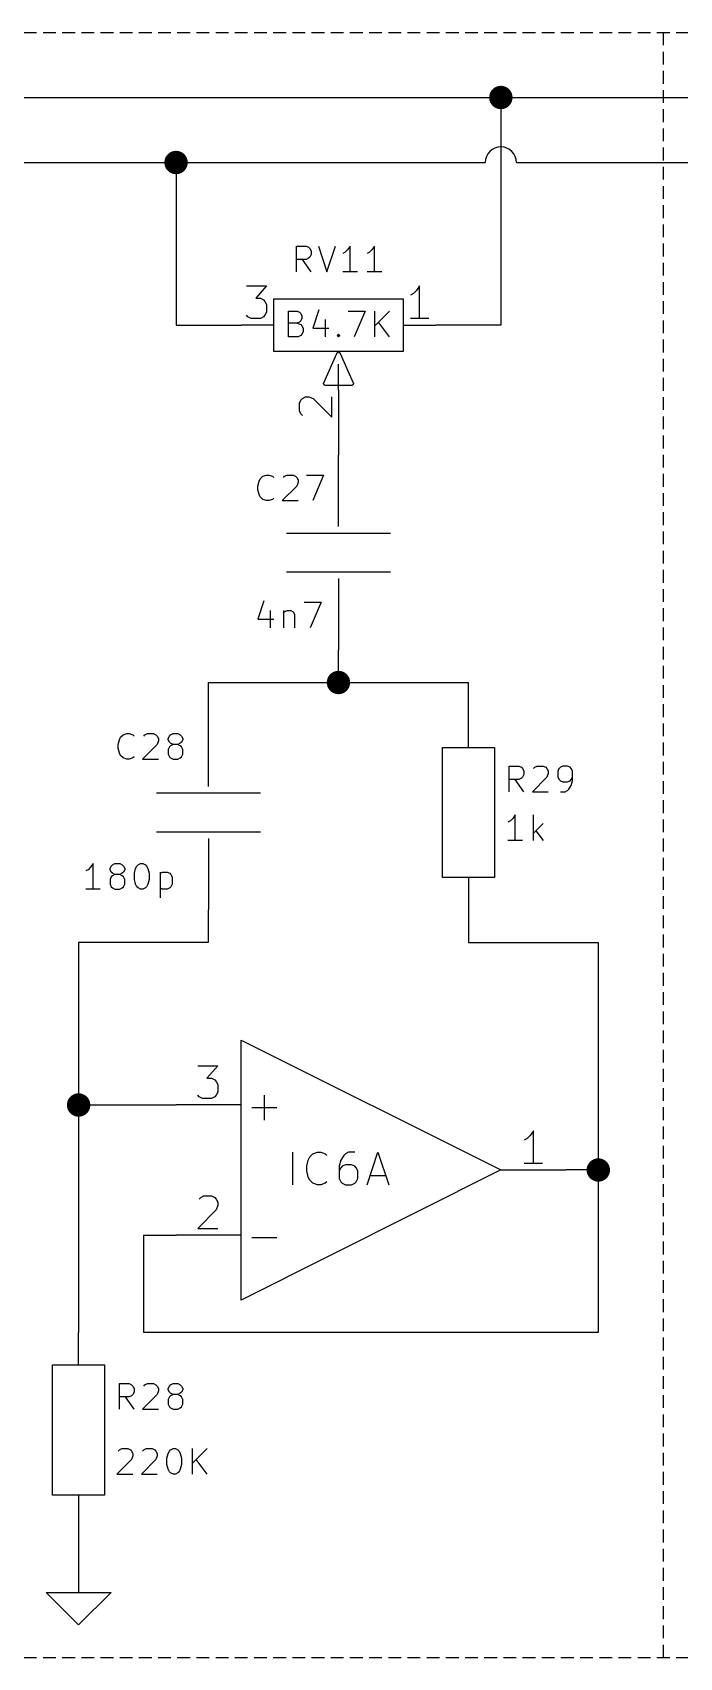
# Model space of a CAD drawing. Header units: millimetres. Extents: x 10 to 287, y -200 to -10.
# Drawn here: x 216.6 to 241.9, y -158.8 to -95.2 of the extents above; entities that cross this region are included whole.
import ezdxf

# ---------------------------------------------------------------- set-up
doc = ezdxf.new("R2010")
doc.units = ezdxf.units.MM
doc.linetypes.add('DASHED', pattern=[0.75, 0.5, -0.25])
for name, color, linetype in [('BLUETWENTY', 160, 'CONTINUOUS'), ('GREENSIXTYFIVE', 129, 'CONTINUOUS'), ('LIGHTBLUE', 172, 'CONTINUOUS'), ('LIGHTGREEN', 92, 'CONTINUOUS'), ('LIGHTORANGE', 30, 'CONTINUOUS'), ('LIGHTRED', 12, 'CONTINUOUS'), ('PUREORANGE', 40, 'CONTINUOUS'), ('RED', 14, 'CONTINUOUS'), ('WHITE', 250, 'CONTINUOUS')]:
    doc.layers.add(name, color=color, linetype=linetype)

msp = doc.modelspace()

# ---------------------------------------------------------------- linework, layer by layer
at = {"layer": 'BLUETWENTY', "linetype": 'CONTINUOUS'}
for p, q in [((226.6475, -107.1361), (226.6475, -106.1361)), ((226.6475, -106.1361), (226.9809, -106.1361)), ((226.9809, -106.6123), (226.6475, -106.6123)), ((226.9809, -106.1361), (227.0761, -106.1837)), ((227.0761, -106.5646), (226.9809, -106.6123)), ((226.9809, -106.6123), (227.1237, -106.6599)), ((227.0761, -106.1837), (227.1237, -106.2313)), ((227.1237, -106.517), (227.0761, -106.5646)), ((227.1237, -106.2313), (227.1714, -106.3265)), ((227.1714, -106.4218), (227.1237, -106.517)), ((227.1237, -106.6599), (227.1714, -106.7075)), ((227.1714, -106.3265), (227.1714, -106.4218)), ((227.838, -106.0885), (227.5999, -106.8027)), ((228.0761, -106.4694), (228.0761, -107.1361)), ((228.9809, -106.1361), (229.6476, -106.1361)), ((229.6476, -106.1361), (229.219, -107.1361)), ((230.0285, -107.1361), (230.0285, -106.1361)), ((230.6, -106.1361), (230.0285, -106.7075)), ((230.6, -107.1361), (230.1714, -106.5646)), ((227.0285, -107.1361), (226.6475, -107.1361)), ((227.1237, -107.0885), (227.0285, -107.1361)), ((227.1714, -107.0408), (227.1237, -107.0885)), ((227.1714, -106.7075), (227.219, -106.8027)), ((227.219, -106.9456), (227.1714, -107.0408)), ((227.219, -106.8027), (227.219, -106.9456)), ((227.5999, -106.8027), (228.219, -106.8027)), ((228.5523, -107.0885), (228.5999, -107.0408)), ((228.5999, -107.1361), (228.5523, -107.0885)), ((228.5999, -107.0408), (228.6476, -107.0885)), ((228.5999, -107.0408), (228.5999, -107.1361)), ((228.6476, -107.0885), (228.5999, -107.1361))]:
    msp.add_line(p, q, dxfattribs=at)
at = {"layer": 'GREENSIXTYFIVE', "linetype": 'CONTINUOUS'}
for p, q in [((226.9571, -104.5961), (226.9571, -103.5961)), ((226.9571, -103.5961), (227.3381, -103.5961)), ((227.3381, -104.1199), (226.9571, -104.1199)), ((227.5286, -104.5961), (227.1952, -104.1199)), ((227.3381, -103.5961), (227.4333, -103.6437)), ((227.4333, -104.0723), (227.3381, -104.1199)), ((227.4333, -103.6437), (227.481, -103.6913)), ((227.481, -104.0246), (227.4333, -104.0723)), ((227.481, -103.6913), (227.5286, -103.7865)), ((227.5286, -103.9294), (227.481, -104.0246)), ((227.5286, -103.7865), (227.5286, -103.9294)), ((227.8143, -103.5961), (228.1476, -104.5961)), ((228.1476, -104.5961), (228.481, -103.5961)), ((228.8619, -103.8342), (228.7666, -103.8818)), ((228.9571, -103.7389), (228.8619, -103.8342)), ((229.0523, -103.5961), (228.9571, -103.7389)), ((229.0523, -104.5961), (229.0523, -103.5961)), ((229.8143, -103.8342), (229.719, -103.8818)), ((229.9095, -103.7389), (229.8143, -103.8342)), ((230.0047, -103.5961), (229.9095, -103.7389)), ((230.0047, -104.5961), (230.0047, -103.5961)), ((229.3381, -104.5961), (228.7666, -104.5961)), ((230.2905, -104.5961), (229.719, -104.5961)), ((225.4489, -112.9724), (225.4965, -112.782)), ((225.4489, -113.1153), (225.4489, -112.9724)), ((225.4965, -112.782), (225.5442, -112.6867)), ((225.5442, -112.6867), (225.6394, -112.5915)), ((225.6394, -112.5915), (225.7823, -112.5439)), ((225.7823, -112.5439), (225.8775, -112.5439)), ((225.8775, -112.5439), (226.0204, -112.5915)), ((226.0204, -112.5915), (226.068, -112.6391)), ((226.9727, -112.9724), (226.4013, -113.5439)), ((226.4489, -112.6391), (226.4965, -112.5915)), ((226.4965, -112.5915), (226.5918, -112.5439)), ((226.5918, -112.5439), (226.8299, -112.5439)), ((226.8299, -112.5439), (226.9251, -112.5915)), ((226.9251, -112.5915), (226.9727, -112.6391)), ((226.9727, -112.6391), (227.0204, -112.7343)), ((227.0204, -112.8296), (226.9727, -112.9724)), ((227.0204, -112.7343), (227.0204, -112.8296)), ((227.3537, -112.5439), (228.0204, -112.5439)), ((228.0204, -112.5439), (227.5918, -113.5439)), ((225.4965, -113.3058), (225.4489, -113.1153)), ((225.5442, -113.401), (225.4965, -113.3058)), ((225.6394, -113.4963), (225.5442, -113.401)), ((225.7823, -113.5439), (225.6394, -113.4963)), ((225.8775, -113.5439), (225.7823, -113.5439)), ((226.0204, -113.4963), (225.8775, -113.5439)), ((226.068, -113.4486), (226.0204, -113.4963)), ((226.4013, -113.5439), (227.0204, -113.5439)), ((225.687, -117.4606), (225.4489, -118.1748)), ((225.9251, -117.8415), (225.9251, -118.5082)), ((226.4489, -117.8415), (226.4489, -118.5082)), ((226.4489, -117.9367), (226.4966, -117.8891)), ((226.4966, -117.8891), (226.5918, -117.8415)), ((226.5918, -117.8415), (226.7347, -117.8415)), ((226.7347, -117.8415), (226.8299, -117.8891)), ((226.8299, -117.8891), (226.8775, -117.9844)), ((226.8775, -117.9844), (226.8775, -118.5082)), ((227.2585, -117.5082), (227.9252, -117.5082)), ((227.9252, -117.5082), (227.4966, -118.5082)), ((225.4489, -118.1748), (226.068, -118.1748)), ((219.9879, -123.0746), (220.0355, -122.8842)), ((219.9879, -123.2175), (219.9879, -123.0746)), ((220.0355, -122.8842), (220.0832, -122.7889)), ((220.0832, -122.7889), (220.1784, -122.6937)), ((220.1784, -122.6937), (220.3213, -122.6461)), ((220.3213, -122.6461), (220.4165, -122.6461)), ((220.4165, -122.6461), (220.5594, -122.6937)), ((220.5594, -122.6937), (220.607, -122.7413)), ((221.5117, -123.0746), (220.9403, -123.6461)), ((220.9879, -122.7413), (221.0355, -122.6937)), ((221.0355, -122.6937), (221.1308, -122.6461)), ((221.1308, -122.6461), (221.3689, -122.6461)), ((221.3689, -122.6461), (221.4641, -122.6937)), ((221.4641, -122.6937), (221.5117, -122.7413)), ((221.5117, -122.7413), (221.5594, -122.8365)), ((221.5594, -122.9318), (221.5117, -123.0746)), ((221.5594, -122.8365), (221.5594, -122.9318)), ((221.9403, -122.8365), (221.9879, -122.7413)), ((221.9403, -122.8842), (221.9403, -122.8365)), ((221.9879, -122.9794), (221.9403, -122.8842)), ((221.9879, -123.1699), (221.9403, -123.2651)), ((221.9879, -122.7413), (222.0356, -122.6937)), ((222.0356, -123.027), (221.9879, -122.9794)), ((222.0356, -123.1223), (221.9879, -123.1699)), ((222.0356, -122.6937), (222.1308, -122.6461)), ((222.1308, -123.0746), (222.0356, -123.027)), ((222.1308, -123.0746), (222.0356, -123.1223)), ((222.1308, -122.6461), (222.3213, -122.6461)), ((222.3213, -123.0746), (222.1308, -123.0746)), ((222.3213, -122.6461), (222.4165, -122.6937)), ((222.4165, -123.027), (222.3213, -123.0746)), ((222.4165, -123.1223), (222.3213, -123.0746)), ((222.4165, -122.6937), (222.4641, -122.7413)), ((222.4641, -122.9794), (222.4165, -123.027)), ((222.4641, -123.1699), (222.4165, -123.1223)), ((222.4641, -122.7413), (222.5118, -122.8365)), ((222.5118, -122.8842), (222.4641, -122.9794)), ((222.5118, -123.2651), (222.4641, -123.1699)), ((222.5118, -122.8365), (222.5118, -122.8842)), ((220.0355, -123.408), (219.9879, -123.2175)), ((220.0832, -123.5032), (220.0355, -123.408)), ((220.1784, -123.5985), (220.0832, -123.5032)), ((220.3213, -123.6461), (220.1784, -123.5985)), ((220.4165, -123.6461), (220.3213, -123.6461)), ((220.5594, -123.5985), (220.4165, -123.6461)), ((220.607, -123.5508), (220.5594, -123.5985)), ((220.9403, -123.6461), (221.5594, -123.6461)), ((221.9403, -123.2651), (221.9403, -123.4556)), ((221.9403, -123.4556), (221.9879, -123.5508)), ((221.9879, -123.5508), (222.0356, -123.5985)), ((222.0356, -123.5985), (222.1308, -123.6461)), ((222.1308, -123.6461), (222.3213, -123.6461)), ((222.3213, -123.6461), (222.4165, -123.5985)), ((222.4165, -123.5985), (222.4641, -123.5508)), ((222.4641, -123.5508), (222.5118, -123.4556)), ((222.5118, -123.4556), (222.5118, -123.2651)), ((235.2755, -124.9161), (235.2755, -123.9161)), ((235.2755, -123.9161), (235.6565, -123.9161)), ((235.6565, -124.4399), (235.2755, -124.4399)), ((235.847, -124.9161), (235.5136, -124.4399)), ((235.6565, -123.9161), (235.7517, -123.9637)), ((235.7517, -124.3923), (235.6565, -124.4399)), ((235.7517, -123.9637), (235.7994, -124.0113)), ((235.7994, -124.3446), (235.7517, -124.3923)), ((235.7994, -124.0113), (235.847, -124.1065)), ((235.847, -124.2494), (235.7994, -124.3446)), ((235.847, -124.1065), (235.847, -124.2494)), ((236.7517, -124.3446), (236.1803, -124.9161)), ((236.2279, -124.0113), (236.2755, -123.9637)), ((236.2755, -123.9637), (236.3708, -123.9161)), ((236.3708, -123.9161), (236.6089, -123.9161)), ((236.6089, -123.9161), (236.7041, -123.9637)), ((236.7041, -123.9637), (236.7517, -124.0113)), ((236.7517, -124.0113), (236.7994, -124.1065)), ((236.7994, -124.2018), (236.7517, -124.3446)), ((236.7994, -124.1065), (236.7994, -124.2018)), ((237.2279, -124.0113), (237.1803, -124.1065)), ((237.1803, -124.1065), (237.1803, -124.3446)), ((237.1803, -124.3446), (237.2279, -124.4399)), ((237.2756, -123.9637), (237.2279, -124.0113)), ((237.2279, -124.4399), (237.2756, -124.4875)), ((237.3708, -123.9161), (237.2756, -123.9637)), ((237.5613, -123.9161), (237.3708, -123.9161)), ((237.6565, -123.9637), (237.5613, -123.9161)), ((237.7041, -124.0113), (237.6565, -123.9637)), ((237.6565, -124.4875), (237.7041, -124.4399)), ((237.7518, -124.1065), (237.7041, -124.0113)), ((237.7041, -124.4399), (237.7518, -124.3446)), ((237.7518, -124.4875), (237.7518, -124.1065)), ((236.1803, -124.9161), (236.7994, -124.9161)), ((237.2756, -124.4875), (237.3708, -124.5351)), ((237.2756, -124.9161), (237.466, -124.9161)), ((237.3708, -124.5351), (237.5613, -124.5351)), ((237.466, -124.9161), (237.5613, -124.8685)), ((237.5613, -124.5351), (237.6565, -124.4875)), ((237.5613, -124.8685), (237.6089, -124.8208)), ((237.6089, -124.8208), (237.7041, -124.678)), ((237.7041, -124.678), (237.7518, -124.4875)), ((235.3232, -126.0592), (235.2279, -126.1068)), ((235.4184, -125.9639), (235.3232, -126.0592)), ((235.5136, -125.8211), (235.4184, -125.9639)), ((235.5136, -126.8211), (235.5136, -125.8211)), ((236.2279, -126.8211), (236.2279, -125.8211)), ((236.6089, -126.1544), (236.2279, -126.5354)), ((235.7994, -126.8211), (235.2279, -126.8211)), ((236.3232, -126.4401), (236.6089, -126.8211)), ((218.8132, -127.9642), (218.7179, -128.0118)), ((218.9084, -127.8689), (218.8132, -127.9642)), ((219.0036, -127.7261), (218.9084, -127.8689)), ((219.0036, -128.7261), (219.0036, -127.7261)), ((219.6703, -127.9165), (219.7179, -127.8213)), ((219.6703, -127.9642), (219.6703, -127.9165)), ((219.7179, -128.0594), (219.6703, -127.9642)), ((219.7179, -128.2499), (219.6703, -128.3451)), ((219.7179, -127.8213), (219.7656, -127.7737)), ((219.7656, -128.107), (219.7179, -128.0594)), ((219.7656, -128.2023), (219.7179, -128.2499)), ((219.7656, -127.7737), (219.8608, -127.7261)), ((219.8608, -128.1546), (219.7656, -128.107)), ((219.8608, -128.1546), (219.7656, -128.2023)), ((219.8608, -127.7261), (220.0513, -127.7261)), ((220.0513, -128.1546), (219.8608, -128.1546)), ((220.0513, -127.7261), (220.1465, -127.7737)), ((220.1465, -128.107), (220.0513, -128.1546)), ((220.1465, -128.2023), (220.0513, -128.1546)), ((220.1465, -127.7737), (220.1941, -127.8213)), ((220.1941, -128.0594), (220.1465, -128.107)), ((220.1941, -128.2499), (220.1465, -128.2023)), ((220.1941, -127.8213), (220.2418, -127.9165)), ((220.2418, -127.9642), (220.1941, -128.0594)), ((220.2418, -128.3451), (220.1941, -128.2499)), ((220.2418, -127.9165), (220.2418, -127.9642)), ((220.6227, -128.107), (220.6703, -127.9165)), ((220.6227, -128.3451), (220.6227, -128.107)), ((220.6703, -127.9165), (220.718, -127.8213)), ((220.718, -127.8213), (220.7656, -127.7737)), ((220.7656, -127.7737), (220.8608, -127.7261)), ((220.8608, -127.7261), (220.9561, -127.7261)), ((220.9561, -127.7261), (221.0513, -127.7737)), ((221.0513, -127.7737), (221.0989, -127.8213)), ((221.0989, -127.8213), (221.1465, -127.9165)), ((221.1465, -127.9165), (221.1942, -128.107)), ((221.1942, -128.107), (221.1942, -128.3451)), ((221.6227, -128.0594), (221.6227, -129.0594)), ((221.6227, -128.107), (221.718, -128.0594)), ((221.718, -128.0594), (221.9085, -128.0594)), ((221.9085, -128.0594), (222.0037, -128.107)), ((222.0037, -128.107), (222.0513, -128.1546)), ((222.0513, -128.1546), (222.0989, -128.2499)), ((222.0989, -128.2499), (222.0989, -128.5356)), ((219.2894, -128.7261), (218.7179, -128.7261)), ((219.6703, -128.3451), (219.6703, -128.5356)), ((219.6703, -128.5356), (219.7179, -128.6308)), ((219.7179, -128.6308), (219.7656, -128.6785)), ((219.7656, -128.6785), (219.8608, -128.7261)), ((219.8608, -128.7261), (220.0513, -128.7261)), ((220.0513, -128.7261), (220.1465, -128.6785)), ((220.1465, -128.6785), (220.1941, -128.6308)), ((220.1941, -128.6308), (220.2418, -128.5356)), ((220.2418, -128.5356), (220.2418, -128.3451)), ((220.6703, -128.5356), (220.6227, -128.3451)), ((220.718, -128.6308), (220.6703, -128.5356)), ((220.7656, -128.6785), (220.718, -128.6308)), ((220.8608, -128.7261), (220.7656, -128.6785)), ((220.9561, -128.7261), (220.8608, -128.7261)), ((221.0513, -128.6785), (220.9561, -128.7261)), ((221.0989, -128.6308), (221.0513, -128.6785)), ((221.1465, -128.5356), (221.0989, -128.6308)), ((221.1942, -128.3451), (221.1465, -128.5356)), ((221.718, -128.7261), (221.6227, -128.6785)), ((221.9085, -128.7261), (221.718, -128.7261)), ((222.0037, -128.6785), (221.9085, -128.7261)), ((222.0513, -128.6308), (222.0037, -128.6785)), ((222.0989, -128.5356), (222.0513, -128.6308)), ((225.7031, -137.7475), (225.7031, -136.7799)), ((225.2193, -137.2637), (226.187, -137.2637)), ((226.8159, -140.2792), (226.8159, -139.0092)), ((227.6022, -139.0697), (227.7836, -139.0092)), ((227.7836, -139.0092), (227.9045, -139.0092)), ((227.9045, -139.0092), (228.086, -139.0697)), ((228.9931, -139.0092), (228.8722, -139.0697)), ((229.235, -139.0092), (228.9931, -139.0092)), ((229.7188, -140.2792), (230.1421, -139.0092)), ((230.1421, -139.0092), (230.5655, -140.2792)), ((227.3603, -139.5535), (227.4207, -139.3116)), ((227.3603, -139.7349), (227.3603, -139.5535)), ((227.4207, -139.3116), (227.4812, -139.1907)), ((227.4812, -139.1907), (227.6022, -139.0697)), ((228.086, -139.0697), (228.1464, -139.1302)), ((228.6907, -139.3116), (228.6303, -139.5535)), ((228.6303, -139.5535), (228.6303, -140.0373)), ((228.6907, -139.614), (228.6303, -139.7349)), ((228.8117, -139.1302), (228.6907, -139.3116)), ((228.7512, -139.5535), (228.6907, -139.614)), ((228.8722, -139.493), (228.7512, -139.5535)), ((228.8722, -139.0697), (228.8117, -139.1302)), ((229.1141, -139.493), (228.8722, -139.493)), ((229.235, -139.5535), (229.1141, -139.493)), ((229.2955, -139.614), (229.235, -139.5535)), ((229.356, -139.7349), (229.2955, -139.614)), ((227.4207, -139.9768), (227.3603, -139.7349)), ((227.4812, -140.0978), (227.4207, -139.9768)), ((227.6022, -140.2188), (227.4812, -140.0978)), ((227.7836, -140.2792), (227.6022, -140.2188)), ((227.9045, -140.2792), (227.7836, -140.2792)), ((228.086, -140.2188), (227.9045, -140.2792)), ((228.1464, -140.1583), (228.086, -140.2188)), ((228.6303, -140.0373), (228.6907, -140.1583)), ((228.6907, -140.1583), (228.7512, -140.2188)), ((228.7512, -140.2188), (228.8722, -140.2792)), ((228.8722, -140.2792), (229.1141, -140.2792)), ((229.1141, -140.2792), (229.235, -140.2188)), ((229.235, -140.2188), (229.2955, -140.1583)), ((229.2955, -140.1583), (229.356, -140.0373)), ((229.356, -140.0373), (229.356, -139.7349)), ((229.8398, -139.9164), (230.4445, -139.9164)), ((225.2193, -142.3437), (226.187, -142.3437)), ((220.0355, -149.0461), (220.0355, -148.0461)), ((220.0355, -148.0461), (220.4165, -148.0461)), ((220.4165, -148.5699), (220.0355, -148.5699)), ((220.607, -149.0461), (220.2736, -148.5699)), ((220.4165, -148.0461), (220.5117, -148.0937)), ((220.5117, -148.5223), (220.4165, -148.5699)), ((220.5117, -148.0937), (220.5594, -148.1413)), ((220.5594, -148.4746), (220.5117, -148.5223)), ((220.5594, -148.1413), (220.607, -148.2365)), ((220.607, -148.3794), (220.5594, -148.4746)), ((220.607, -148.2365), (220.607, -148.3794)), ((221.5117, -148.4746), (220.9403, -149.0461)), ((220.9879, -148.1413), (221.0355, -148.0937)), ((221.0355, -148.0937), (221.1308, -148.0461)), ((221.1308, -148.0461), (221.3689, -148.0461)), ((221.3689, -148.0461), (221.4641, -148.0937)), ((221.4641, -148.0937), (221.5117, -148.1413)), ((221.5117, -148.1413), (221.5594, -148.2365)), ((221.5594, -148.3318), (221.5117, -148.4746)), ((221.5594, -148.2365), (221.5594, -148.3318)), ((221.9403, -148.2365), (221.9879, -148.1413)), ((221.9403, -148.2842), (221.9403, -148.2365)), ((221.9879, -148.3794), (221.9403, -148.2842)), ((221.9879, -148.5699), (221.9403, -148.6651)), ((221.9879, -148.1413), (222.0356, -148.0937)), ((222.0356, -148.427), (221.9879, -148.3794)), ((222.0356, -148.5223), (221.9879, -148.5699)), ((222.0356, -148.0937), (222.1308, -148.0461)), ((222.1308, -148.4746), (222.0356, -148.427)), ((222.1308, -148.4746), (222.0356, -148.5223)), ((222.1308, -148.0461), (222.3213, -148.0461)), ((222.3213, -148.4746), (222.1308, -148.4746)), ((222.3213, -148.0461), (222.4165, -148.0937)), ((222.4165, -148.427), (222.3213, -148.4746)), ((222.4165, -148.5223), (222.3213, -148.4746)), ((222.4165, -148.0937), (222.4641, -148.1413)), ((222.4641, -148.3794), (222.4165, -148.427)), ((222.4641, -148.5699), (222.4165, -148.5223)), ((222.4641, -148.1413), (222.5118, -148.2365)), ((222.5118, -148.2842), (222.4641, -148.3794)), ((222.5118, -148.6651), (222.4641, -148.5699)), ((222.5118, -148.2365), (222.5118, -148.2842)), ((220.9403, -149.0461), (221.5594, -149.0461)), ((221.9403, -148.6651), (221.9403, -148.8556)), ((221.9403, -148.8556), (221.9879, -148.9508)), ((221.9879, -148.9508), (222.0356, -148.9985)), ((222.0356, -148.9985), (222.1308, -149.0461)), ((222.1308, -149.0461), (222.3213, -149.0461)), ((222.3213, -149.0461), (222.4165, -148.9985)), ((222.4165, -148.9985), (222.4641, -148.9508)), ((222.4641, -148.9508), (222.5118, -148.8556)), ((222.5118, -148.8556), (222.5118, -148.6651)), ((220.5117, -151.0146), (219.9403, -151.5861)), ((219.9879, -150.6813), (220.0355, -150.6337)), ((220.0355, -150.6337), (220.1308, -150.5861)), ((220.1308, -150.5861), (220.3689, -150.5861)), ((220.3689, -150.5861), (220.4641, -150.6337)), ((220.4641, -150.6337), (220.5117, -150.6813)), ((220.5117, -150.6813), (220.5594, -150.7765)), ((220.5594, -150.8718), (220.5117, -151.0146)), ((220.5594, -150.7765), (220.5594, -150.8718)), ((221.4641, -151.0146), (220.8927, -151.5861)), ((220.9403, -150.6813), (220.9879, -150.6337)), ((220.9879, -150.6337), (221.0832, -150.5861)), ((221.0832, -150.5861), (221.3213, -150.5861)), ((221.3213, -150.5861), (221.4165, -150.6337)), ((221.4165, -150.6337), (221.4641, -150.6813)), ((221.4641, -150.6813), (221.5118, -150.7765)), ((221.5118, -150.8718), (221.4641, -151.0146)), ((221.5118, -150.7765), (221.5118, -150.8718)), ((221.8927, -150.967), (221.9403, -150.7765)), ((221.8927, -151.2051), (221.8927, -150.967)), ((221.9403, -150.7765), (221.988, -150.6813)), ((221.988, -150.6813), (222.0356, -150.6337)), ((222.0356, -150.6337), (222.1308, -150.5861)), ((222.1308, -150.5861), (222.2261, -150.5861)), ((222.2261, -150.5861), (222.3213, -150.6337)), ((222.3213, -150.6337), (222.3689, -150.6813)), ((222.3689, -150.6813), (222.4165, -150.7765)), ((222.4165, -150.7765), (222.4642, -150.967)), ((222.4642, -150.967), (222.4642, -151.2051)), ((222.8927, -151.5861), (222.8927, -150.5861)), ((223.4642, -150.5861), (222.8927, -151.1575)), ((223.4642, -151.5861), (223.0356, -151.0146)), ((219.9403, -151.5861), (220.5594, -151.5861)), ((220.8927, -151.5861), (221.5118, -151.5861)), ((221.9403, -151.3956), (221.8927, -151.2051)), ((221.988, -151.4908), (221.9403, -151.3956)), ((222.0356, -151.5385), (221.988, -151.4908)), ((222.1308, -151.5861), (222.0356, -151.5385)), ((222.2261, -151.5861), (222.1308, -151.5861)), ((222.3213, -151.5385), (222.2261, -151.5861)), ((222.3689, -151.4908), (222.3213, -151.5385)), ((222.4165, -151.3956), (222.3689, -151.4908)), ((222.4642, -151.2051), (222.4165, -151.3956))]:
    msp.add_line(p, q, dxfattribs=at)
at = {"layer": 'LIGHTBLUE', "linetype": 'DASHED'}
for p, q in [((114.3, -95.25), (266.7, -95.25)), ((241.3, -95.25), (241.3, -158.75)), ((114.3, -158.75), (266.7, -158.75))]:
    msp.add_line(p, q, dxfattribs=at)
at = {"layer": 'LIGHTGREEN', "linetype": 'CONTINUOUS'}
for p, q in [((228.6, -110.49), (228.6, -111.76)), ((228.6, -120.65), (228.6, -119.38)), ((223.52, -120.65), (228.6, -120.65)), ((223.52, -121.92), (223.52, -120.65)), ((228.6, -120.65), (233.68, -120.65)), ((233.68, -121.92), (233.68, -120.65)), ((223.52, -130.81), (223.52, -129.54)), ((233.68, -129.54), (233.68, -130.81)), ((223.52, -130.81), (218.44, -130.81)), ((218.44, -130.81), (218.44, -137.16)), ((233.68, -130.81), (238.76, -130.81)), ((238.76, -130.81), (238.76, -139.7)), ((218.44, -137.16), (222.25, -137.16)), ((218.44, -137.16), (218.44, -146.05)), ((238.76, -139.7), (237.49, -139.7)), ((238.76, -139.7), (238.76, -146.05)), ((220.98, -142.24), (222.25, -142.24)), ((220.98, -142.24), (220.98, -146.05)), ((238.76, -146.05), (220.98, -146.05)), ((218.44, -153.67), (218.44, -154.94))]:
    msp.add_line(p, q, dxfattribs=at)
at = {"layer": 'LIGHTGREEN', "const_width": 0.4572}
for points in [[(228.3714, -120.65, 1), (228.8286, -120.65, 1)], [(218.2114, -137.16, 1), (218.6686, -137.16, 1)], [(238.5314, -139.7, 1), (238.9886, -139.7, 1)]]:
    msp.add_lwpolyline(points, format="xyb", close=True, dxfattribs=at)
at = {"layer": 'LIGHTGREEN'}
msp.add_arc((234.95, -100.33), 0.6096, 0, 180, dxfattribs=at)
at = {"layer": 'LIGHTORANGE', "linetype": 'CONTINUOUS'}
for p, q in [((210.1596, -100.33), (234.3404, -100.33)), ((222.25, -100.33), (222.25, -106.68)), ((235.5596, -100.33), (247.65, -100.33)), ((222.25, -106.68), (224.79, -106.68))]:
    msp.add_line(p, q, dxfattribs=at)
at = {"layer": 'LIGHTORANGE', "const_width": 0.4572}
msp.add_lwpolyline([(222.0214, -100.33, 1), (222.4786, -100.33, 1)], format="xyb", close=True, dxfattribs=at)
at = {"layer": 'LIGHTRED', "linetype": 'CONTINUOUS'}
for p, q in [((225.0017, -105.1529), (225.7879, -105.1529)), ((225.7879, -105.1529), (225.3645, -105.6367)), ((231.6541, -105.3344), (231.5331, -105.4553)), ((231.775, -105.1529), (231.6541, -105.3344)), ((231.775, -106.4229), (231.775, -105.1529)), ((225.3645, -105.6367), (225.546, -105.6367)), ((225.546, -105.6367), (225.6669, -105.6972)), ((225.6669, -105.6972), (225.7274, -105.7577)), ((225.7274, -105.7577), (225.7879, -105.8786)), ((225.7879, -105.8786), (225.7879, -106.181)), ((231.5331, -105.4553), (231.4122, -105.5158)), ((225.0622, -106.3625), (225.0017, -106.302)), ((225.1831, -106.4229), (225.0622, -106.3625)), ((225.546, -106.4229), (225.1831, -106.4229)), ((225.6669, -106.3625), (225.546, -106.4229)), ((225.7274, -106.302), (225.6669, -106.3625)), ((225.7879, -106.181), (225.7274, -106.302)), ((232.1379, -106.4229), (231.4122, -106.4229)), ((227.0729, -109.7339), (227.1334, -109.613)), ((227.0729, -110.0363), (227.0729, -109.7339)), ((227.1334, -109.613), (227.1939, -109.5525)), ((227.1939, -109.5525), (227.3148, -109.492)), ((227.3148, -109.492), (227.4358, -109.492)), ((227.4358, -109.492), (227.6172, -109.5525)), ((227.6172, -109.5525), (228.3429, -110.2782)), ((228.3429, -110.2782), (228.3429, -109.492)), ((227.1334, -110.1573), (227.0729, -110.0363)), ((227.1939, -110.2177), (227.1334, -110.1573)), ((223.0967, -135.6329), (223.8829, -135.6329)), ((223.8829, -135.6329), (223.4595, -136.1167)), ((223.4595, -136.1167), (223.641, -136.1167)), ((223.641, -136.1167), (223.7619, -136.1772)), ((223.7619, -136.1772), (223.8224, -136.2377)), ((223.8224, -136.2377), (223.8829, -136.3586)), ((223.8829, -136.3586), (223.8829, -136.661)), ((223.1572, -136.8425), (223.0967, -136.782)), ((223.2781, -136.9029), (223.1572, -136.8425)), ((223.641, -136.9029), (223.2781, -136.9029)), ((223.7619, -136.8425), (223.641, -136.9029)), ((223.8224, -136.782), (223.7619, -136.8425)), ((223.8829, -136.661), (223.8224, -136.782)), ((236.0991, -138.3544), (235.9781, -138.4753)), ((236.22, -138.1729), (236.0991, -138.3544)), ((236.22, -139.4429), (236.22, -138.1729)), ((235.9781, -138.4753), (235.8572, -138.5358)), ((236.5829, -139.4429), (235.8572, -139.4429)), ((223.1572, -140.8339), (223.2176, -140.7734)), ((223.2176, -140.7734), (223.3386, -140.7129)), ((223.3386, -140.7129), (223.641, -140.7129)), ((223.641, -140.7129), (223.7619, -140.7734)), ((223.7619, -140.7734), (223.8224, -140.8339)), ((223.8224, -140.8339), (223.8829, -140.9548)), ((223.8829, -140.9548), (223.8829, -141.0758)), ((223.8224, -141.2572), (223.0967, -141.9829)), ((223.8829, -141.0758), (223.8224, -141.2572)), ((223.0967, -141.9829), (223.8829, -141.9829))]:
    msp.add_line(p, q, dxfattribs=at)
at = {"layer": 'PUREORANGE', "linetype": 'CONTINUOUS'}
for p, q in [((107.95, -97.79), (260.35, -97.79)), ((234.95, -97.79), (234.95, -106.68)), ((234.95, -106.68), (232.41, -106.68))]:
    msp.add_line(p, q, dxfattribs=at)
at = {"layer": 'PUREORANGE', "const_width": 0.4572}
msp.add_lwpolyline([(234.7214, -97.79, 1), (235.1786, -97.79, 1)], format="xyb", close=True, dxfattribs=at)
at = {"layer": 'RED', "linetype": 'CONTINUOUS'}
for p, q in [((231.14, -105.664), (226.06, -105.664)), ((226.06, -105.664), (226.06, -107.696)), ((231.14, -107.696), (231.14, -105.664)), ((226.06, -106.68), (224.79, -106.68)), ((231.14, -106.68), (232.41, -106.68)), ((226.06, -107.696), (231.14, -107.696)), ((228.0224, -108.9351), (228.5304, -107.7921)), ((228.5304, -107.7921), (228.5347, -107.7845)), ((228.5347, -107.7845), (228.5356, -107.7822)), ((228.5356, -107.7822), (228.5366, -107.781)), ((228.5366, -107.781), (228.5378, -107.7791)), ((228.5378, -107.7791), (228.5464, -107.7707)), ((228.5464, -107.7707), (228.556, -107.7608)), ((228.556, -107.7608), (228.5576, -107.76)), ((228.5576, -107.76), (228.5592, -107.7586)), ((228.5592, -107.7586), (228.5722, -107.7535)), ((228.5722, -107.7535), (228.5833, -107.7487)), ((228.5833, -107.7487), (228.5851, -107.7486)), ((228.5851, -107.7486), (228.5871, -107.7479)), ((228.5871, -107.7479), (228.6, -107.7482)), ((228.6, -107.7482), (228.6129, -107.7479)), ((228.6129, -107.7479), (228.6148, -107.7486)), ((228.6148, -107.7486), (228.6167, -107.7487)), ((228.6167, -107.7487), (228.6277, -107.7535)), ((228.6277, -107.7535), (228.6408, -107.7586)), ((228.6408, -107.7586), (228.6423, -107.76)), ((228.6423, -107.76), (228.644, -107.7608)), ((228.644, -107.7608), (228.6528, -107.7701)), ((228.6528, -107.7701), (228.6622, -107.779)), ((228.6622, -107.779), (228.6634, -107.7811)), ((228.6634, -107.7811), (228.6644, -107.7822)), ((228.6644, -107.7822), (228.6652, -107.7843)), ((228.6652, -107.7843), (228.6696, -107.7921)), ((228.6696, -107.7921), (229.1776, -108.935)), ((228.6, -109.22), (228.6, -108.204)), ((228.0169, -108.9789), (228.0173, -108.9641)), ((228.0173, -108.9799), (228.0169, -108.9789)), ((228.0173, -108.9511), (228.0176, -108.9501)), ((228.0173, -108.9641), (228.0173, -108.9511)), ((228.0173, -108.9809), (228.0173, -108.9799)), ((228.0225, -108.9936), (228.0173, -108.9809)), ((228.0176, -108.9501), (228.0177, -108.9493)), ((228.0177, -108.9493), (228.0224, -108.9351)), ((228.0276, -109.0068), (228.0225, -108.9936)), ((228.0282, -109.0075), (228.0276, -109.0068)), ((228.0286, -109.0083), (228.0282, -109.0075)), ((228.0378, -109.0175), (228.0286, -109.0083)), ((228.048, -109.0282), (228.0378, -109.0175)), ((228.0488, -109.0285), (228.048, -109.0282)), ((228.0497, -109.0294), (228.0488, -109.0285)), ((228.0641, -109.0353), (228.0497, -109.0294)), ((228.0753, -109.0403), (228.0641, -109.0353)), ((228.0761, -109.0403), (228.0753, -109.0403)), ((228.0771, -109.0407), (228.0761, -109.0403)), ((228.092, -109.0422), (228.0771, -109.0407)), ((229.108, -109.0422), (228.092, -109.0422)), ((228.6, -109.22), (228.6, -110.49)), ((229.1229, -109.0407), (229.108, -109.0422)), ((229.1238, -109.0403), (229.1229, -109.0407)), ((229.1247, -109.0403), (229.1238, -109.0403)), ((229.1358, -109.0353), (229.1247, -109.0403)), ((229.1503, -109.0294), (229.1358, -109.0353)), ((229.1511, -109.0285), (229.1503, -109.0294)), ((229.152, -109.0282), (229.1511, -109.0285)), ((229.1622, -109.0175), (229.152, -109.0282)), ((229.1714, -109.0083), (229.1622, -109.0175)), ((229.1717, -109.0075), (229.1714, -109.0083)), ((229.1724, -109.0068), (229.1717, -109.0075)), ((229.1774, -108.9936), (229.1724, -109.0068)), ((229.1827, -108.9809), (229.1774, -108.9936)), ((229.1776, -108.935), (229.1823, -108.9493)), ((229.1823, -108.9493), (229.1823, -108.9501)), ((229.1823, -108.9501), (229.1827, -108.9511)), ((229.1827, -108.9511), (229.1827, -108.9641)), ((229.1827, -108.9641), (229.1831, -108.9789)), ((229.1831, -108.9789), (229.1827, -108.9799)), ((229.1827, -108.9799), (229.1827, -108.9809)), ((228.6, -114.554), (228.6, -111.76)), ((226.568, -114.808), (230.632, -114.808)), ((226.568, -116.332), (230.632, -116.332)), ((228.6, -116.586), (228.6, -119.38)), ((223.52, -124.714), (223.52, -121.92)), ((233.68, -123.19), (233.68, -121.92)), ((232.664, -128.27), (232.664, -123.19)), ((232.664, -123.19), (234.696, -123.19)), ((234.696, -123.19), (234.696, -128.27)), ((225.552, -124.968), (221.488, -124.968)), ((225.552, -126.492), (221.488, -126.492)), ((223.52, -126.746), (223.52, -129.54)), ((234.696, -128.27), (232.664, -128.27)), ((233.68, -128.27), (233.68, -129.54)), ((224.79, -134.62), (234.95, -139.7)), ((224.79, -144.78), (224.79, -134.62)), ((224.79, -137.16), (222.25, -137.16)), ((234.95, -139.7), (224.79, -144.78)), ((234.95, -139.7), (237.49, -139.7)), ((224.79, -142.24), (222.25, -142.24)), ((218.44, -147.32), (218.44, -146.05)), ((217.424, -152.4), (217.424, -147.32)), ((217.424, -147.32), (219.456, -147.32)), ((219.456, -147.32), (219.456, -152.4)), ((219.456, -152.4), (217.424, -152.4)), ((218.44, -152.4), (218.44, -153.67)), ((218.44, -154.94), (218.44, -156.21)), ((218.44, -154.94), (218.44, -156.21)), ((218.44, -157.48), (217.17, -156.21)), ((217.17, -156.21), (218.44, -156.21)), ((218.44, -157.48), (217.17, -156.21)), ((217.17, -156.21), (218.44, -156.21)), ((218.44, -156.21), (219.71, -156.21)), ((219.71, -156.21), (218.44, -157.48)), ((218.44, -156.21), (219.71, -156.21)), ((219.71, -156.21), (218.44, -157.48))]:
    msp.add_line(p, q, dxfattribs=at)
at = {"layer": 'WHITE', "linetype": 'CONTINUOUS'}
for p, q in [((224.79, -134.62), (234.95, -139.7)), ((224.79, -144.78), (224.79, -134.62)), ((234.95, -139.7), (224.79, -144.78))]:
    msp.add_line(p, q, dxfattribs=at)

doc.saveas('drawing.dxf')
